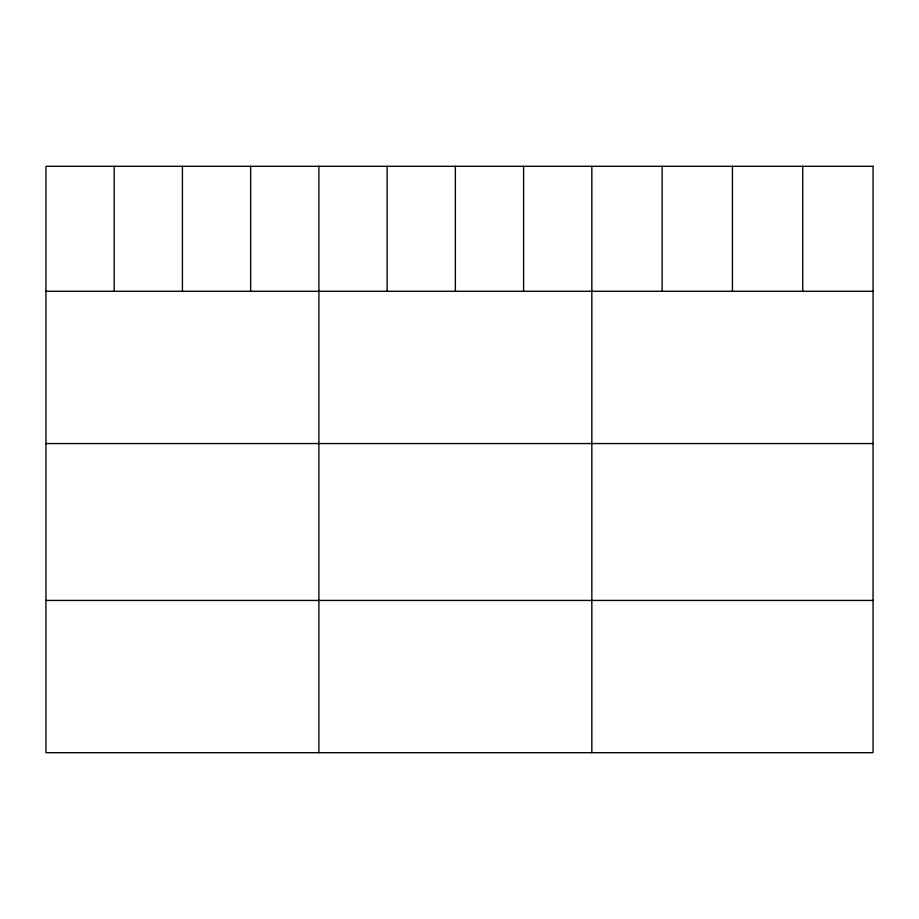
<?xml version="1.0" encoding="UTF-8"?>
<svg xmlns="http://www.w3.org/2000/svg" width="919" height="919" viewBox="0 0 919 919"><rect width="100%" height="100%" fill="white"/><g stroke="black" fill="none" stroke-linecap="round" stroke-linejoin="round"><path stroke-width="1.38" d="M45.95 291.277L873.05 291.277M45.95 443.544L873.05 443.544M45.95 600.429L873.05 600.429M802.746 166.305L802.746 291.277M732.443 166.305L732.443 291.277M662.139 166.305L662.139 291.277M591.836 166.305L591.836 752.695M523.6 166.305L523.6 291.277M455.364 166.305L455.364 291.277M387.129 166.305L387.129 291.277M318.893 166.305L318.893 752.695M250.657 166.305L250.657 291.277M182.422 166.305L182.422 291.277M114.186 166.305L114.186 291.277M873.05 166.305L45.95 166.305L45.95 752.695L873.05 752.695L873.05 166.305"/></g></svg>
